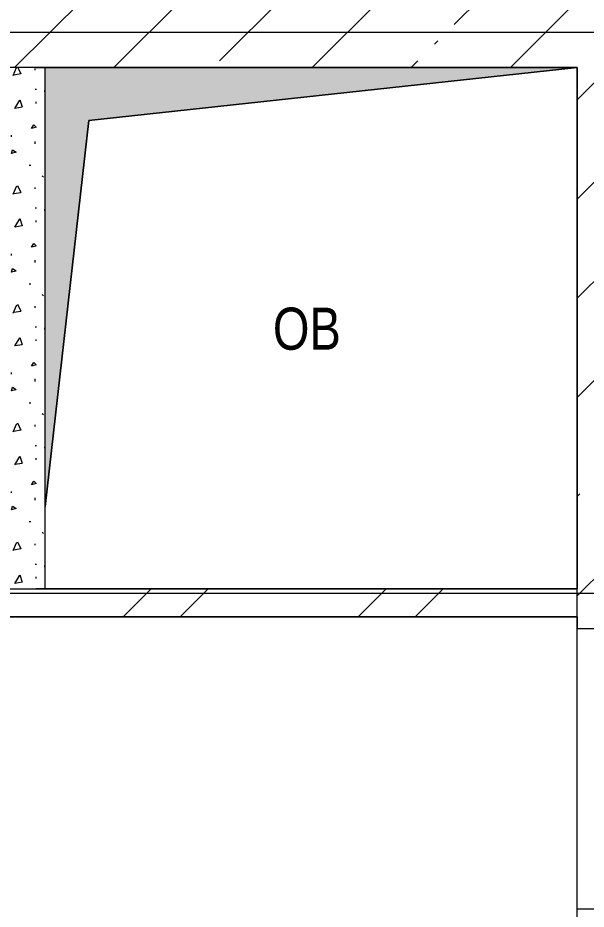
# Model space of a CAD drawing. Header units: millimetres. Extents: x 48966 to 155647, y -43515 to 26217.
# Drawn here: x 126388 to 128820, y -17233 to -13420 of the extents above; entities that cross this region are included whole.
import ezdxf

# ---------------------------------------------------------------- set-up
doc = ezdxf.new("R2010")
doc.units = ezdxf.units.MM
doc.linetypes.add('Осевые', pattern=[6350, 1270, -952.5, 3175, -952.5])
doc.linetypes.add('Сверху', pattern=[793.75, 476.25, -317.5])
for name, color, linetype, lineweight in [('Обобщенные модели', 7, 'Continuous', 9), ('Общие ребра', 7, 'Continuous', 9), ('Окна', 7, 'Continuous', 9), ('Окна-2', 7, 'Сверху', 9), ('Оси-2', 7, 'Осевые', 9), ('Перекрытия', 7, 'Continuous', 9), ('Стены', 7, 'Continuous', 9), ('Стены-1', 7, 'Continuous', 18), ('Типовые аннотации', 7, 'Continuous', 9), ('Штриховка разреза-1', 7, 'Continuous', 9), ('Элементы узлов', 7, 'Continuous', 9), ('Элементы узлов-1', 7, 'Continuous', 5)]:
    doc.layers.add(name, color=color, linetype=linetype, lineweight=lineweight)
doc.layers.add('Обобщенные модели-2', color=7, linetype='Continuous', lineweight=9, true_color=0xffbc79)
doc.styles.add('Arial', font='Arial.ttf', dxfattribs={"width": 0.8, "height": 180})
pattern_1 = [(45, (0, 0), (-424.264, 424.264), [600, -100, 20, -100]), (45, (0, 424), (-424.264, 424.264), [])]

# ---------------------------------------------------------------- blocks, each defined once
blk = doc.blocks.new('M_Окно-Квадратный проем - 1200 x 1800 mm-1796776-План 5-го этажа на отм_ _12_600')
at = {"layer": 'Окна'}
for p, q in [((-608.2, -150), (-608.2, 150)), ((591.8, 150), (591.8, -150))]:
    blk.add_line(p, q, dxfattribs=at)
at = {"layer": 'Окна-2'}
for p, q in [((-608.2, 150), (591.8, 150)), ((591.8, -150), (-608.2, -150))]:
    blk.add_line(p, q, dxfattribs=at)
blk = doc.blocks.new('170_ОтверстиеПрямоугольноеВертикальное - 170_ОтверстиеПрямоугольноеВертикальное-5689260-План 5-го этажа на отм_ _12_600')
at = {"layer": 'Обобщенные модели'}
for p, q in [((-1158.2, 1115), (1158.2, 1115)), ((1158.2, 1115), (1158.2, -1115)), ((1158.2, -1115), (-1158.2, -1115))]:
    blk.add_line(p, q, dxfattribs=at)

msp = doc.modelspace()

# ---------------------------------------------------------------- hatches: boundary and pattern name
at = {"layer": 'Штриховка разреза-1'}
h = msp.add_hatch(dxfattribs=at)
h.set_pattern_fill('FP_2', color=256, style=0, pattern_type=2)
h.set_pattern_definition(pattern_1)
h.paths.add_polyline_path([(129081.6, -26882.9), (129081.6, -25632.9), (128781.6, -25632.9), (128781.6, -26882.9), (129050.4, -26882.9)], flags=0)
h.paths.add_polyline_path([(128781.6, -24432.9), (129081.6, -24432.9), (129081.6, -23232.9), (128781.6, -23232.9), (128781.6, -24421.4)], flags=0)
h.paths.add_polyline_path([(128781.6, -22032.9), (129081.6, -22032.9), (129081.6, -17232.9), (128781.6, -17232.9), (128781.6, -21139.9)], flags=0)
h.paths.add_polyline_path([(129050.4, -16032.9), (129081.6, -16032.9), (129081.6, 9767.1), (128781.6, 9767.1), (128781.6, -16032.9)], flags=0)
h.paths.add_polyline_path([(128781.6, 10967.1), (129081.6, 10967.1), (129081.6, 11567.1), (128781.6, 11567.1)], flags=0)
h = msp.add_hatch(dxfattribs=at)
h.set_pattern_fill('FP_2', color=256, style=0, pattern_type=2)
h.set_pattern_definition(pattern_1)
h.paths.add_polyline_path([(128781.6, -13632.9), (128781.6, -13332.9), (122381.6, -13332.9), (122381.6, -13632.9), (128217.5, -13632.9)], flags=0)
h.paths.add_polyline_path([(120881.6, -13632.9), (120881.6, -13332.9), (110481.6, -13332.9), (110481.6, -13632.9), (120401.3, -13632.9)], flags=0)
h = msp.add_hatch(dxfattribs=at)
h.set_pattern_fill('FP_5', color=256, style=0, pattern_type=2)
h.set_pattern_definition([(315, (203.2, 20.32), (507.9997, 0), [7.184, -711.236]), (63.435, (279.4, 76.2), (-0.0009, 508.0002), [11.359, -1124.563]), (90, (121.9, 60.96), (-508, 508), [10.16, -497.84]), (315, (0, 127), (507.9997, 0), [7.184, -711.236]), (270, (330.2, 40.64), (508, -508), [6.706, -501.294]), (270, (213.36, 386.1), (508, -508), [6.706, -501.294]), (45, (284.48, 441.96), (0, 507.9997), [7.184, -711.236]), (90, (182.9, 182.9), (-508, 508), [6.706, -501.294]), (90, (121.9, 259.1), (-508, 508), [6.706, -501.294]), (270, (279.4, 238.76), (508, -508), [6.706, -501.294]), (45, (127, 426.72), (0, 507.9997), [7.184, -711.236]), (45, (20.32, 284.48), (0, 507.9997), [7.184, -711.236]), (270, (10.16, 492.76), (508, -508), [6.706, -501.294]), (315, (335.28, 406.4), (507.9997, 0), [7.184, -711.236]), (90, (477.5, 71.1), (-508, 508), [6.706, -501.294]), (315, (355.6, 137.16), (507.9997, 0), [7.184, -711.236]), (90, (477.5, 264.16), (-508, 508), [10.16, -497.84]), (90, (482.6, 436.9), (-508, 508), [6.706, -501.294]), (90, (375.9, 294.64), (-508, 508), [6.706, -501.294]), (315, (360.68, 497.84), (507.9997, 0), [7.184, -711.236]), (0, (477.5, 497.84), (508, 508), [6.706, -501.294]), (315, (91.44, 508), (507.9997, 0), [7.184, -711.236]), (270, (233.7, 132.1), (508, -508), [6.706, -501.294]), (0, (452.1, 172.7), (508, 508), [6.706, -501.294]), (56.31, (274.32, 5.08), (507.99879, 1016.00085), [18.316, -1813.304]), (315, (284.48, 20.32), (507.9997, 0), [14.368, -704.052]), (194.036, (294.64, 10.16), (-1524.00192, -507.99336), [20.945, -2073.592]), (60.255, (30.48, 45.72), (508.00199, 1015.99946), [40.956, -4054.671]), (293.199, (50.8, 81.28), (508.006508, -1015.996307), [38.688, -3830.124]), (180, (66.04, 45.7), (-508, -508), [35.56, -472.44]), (63.435, (20.32, 213.36), (-0.0009, 508.0002), [22.718, -1113.204]), (315, (30.48, 233.68), (507.9997, 0), [14.368, -704.052]), (206.565, (40.64, 223.52), (-508.00066, -508.0002), [22.718, -1113.204]), (66.801, (386.08, 50.8), (1016.01901, 2539.993042), [38.688, -3830.124]), (296.565, (401.32, 86.36), (508.0002, -508.00066), [34.078, -1101.845]), (189.462, (416.56, 55.88), (-2540.002556, -507.985985), [30.901, -3059.143]), (82.875, (203.2, 248.92), (-0.000517, 507.999884), [40.956, -4054.671]), (315, (208.28, 289.56), (507.9997, 0), [35.921, -682.5]), (206.565, (233.68, 264.16), (-508.00066, -508.0002), [34.078, -1101.845]), (71.565, (375.92, 223.52), (0.00014, 507.99998), [16.064, -1590.373]), (326.31, (381, 238.76), (1016.00085, -507.99879), [18.316, -1813.304]), (194.036, (396.24, 228.6), (-1524.00192, -507.99336), [20.945, -2073.592]), (60.255, (167.64, 472.44), (508.00199, 1015.99946), [40.956, -4054.671]), (288.435, (187.96, 508), (508.0012, -1015.99951), [32.129, -1574.308]), (189.462, (198.12, 477.52), (-2540.002556, -507.985985), [30.901, -3059.143]), (63.435, (40.64, 411.48), (-0.0009, 508.0002), [34.078, -1101.845]), (296.565, (55.88, 441.96), (508.0002, -508.00066), [34.078, -1101.845]), (180, (71.1, 411.5), (-508, -508), [30.48, -477.52]), (56.31, (106.68, 320.04), (507.99879, 1016.00085), [18.316, -1813.304]), (326.31, (116.84, 335.28), (1016.00085, -507.99879), [18.316, -1813.304]), (191.31, (132.08, 325.12), (-2031.99947, -508.00241), [25.903, -2564.399]), (63.435, (279.4, 365.76), (-0.0009, 508.0002), [22.718, -1113.204]), (326.31, (289.56, 386.08), (1016.00085, -507.99879), [18.316, -1813.304]), (201.801, (304.8, 375.92), (-1016.00392, -507.992605), [27.357, -2708.307]), (60.255, (391.16, 416.56), (508.00199, 1015.99946), [40.956, -4054.671]), (288.435, (411.48, 452.12), (508.0012, -1015.99951), [32.129, -1574.308]), (189.462, (421.64, 421.64), (-2540.002556, -507.985985), [30.901, -3059.143]), (56.31, (462.28, 330.2), (507.99879, 1016.00085), [18.316, -1813.304]), (315, (472.44, 345.44), (507.9997, 0), [14.368, -704.052]), (194.036, (482.6, 335.28), (-1524.00192, -507.99336), [20.945, -2073.592])])
h.paths.add_polyline_path([(126505.3, -15862.9), (126505.3, -13632.9), (126305.3, -13632.9), (126305.3, -15862.9)], flags=0)
h = msp.add_hatch(dxfattribs=at)
h.set_pattern_fill('FP_4', color=256, style=0, pattern_type=2)
h.set_pattern_definition([(45, (0, 0), (-502.8943, 502.8943), []), (45, (0, 762), (-502.8943, 502.8943), [])])
h.paths.add_polyline_path([(128781.6, -15982.9), (128781.6, -15862.9), (123081.6, -15862.9), (123081.6, -15982.9), (128217.5, -15982.9)], flags=0)
at = {"layer": 'Элементы узлов-1'}
msp.add_hatch(color=256, dxfattribs=at).paths.add_polyline_path([(126505.3, -15510.5), (126692.6, -13860.2), (128781.6, -13632.9), (126505.3, -13632.9), (126505.3, -14577)], flags=0)

# ---------------------------------------------------------------- linework, layer by layer
at = {"layer": 'Обобщенные модели-2'}
for p, q in [((128781.3, -13632.9), (126511.3, -13632.9)), ((126511.3, -15862.9), (128781.3, -15862.9))]:
    msp.add_line(p, q, dxfattribs=at)
at = {"layer": 'Общие ребра'}
for p, q in [((126505.3, -13632.9), (126305.3, -13632.9)), ((126305.3, -15862.9), (126505.3, -15862.9)), ((128781.6, -15982.9), (128781.6, -15862.9)), ((128781.6, -15982.9), (128781.6, -16032.9))]:
    msp.add_line(p, q, dxfattribs=at)
at = {"layer": 'Оси-2'}
for p, q in [((150171.6, -13482.9), (50565.6, -13482.9)), ((150171.6, -15882.9), (50565.6, -15882.9))]:
    msp.add_line(p, q, dxfattribs=at)
at = {"layer": 'Перекрытия'}
for p, q in [((126511.3, -13632.9), (128781.3, -13632.9)), ((128781.3, -15862.9), (126511.3, -15862.9)), ((128781.6, -15982.9), (122781.6, -15982.9)), ((128781.6, -17882.9), (128781.6, -15982.9))]:
    msp.add_line(p, q, dxfattribs=at)
at = {"layer": 'Стены'}
msp.add_line((128781.6, -16032.9), (129081.6, -16032.9), dxfattribs=at)
at = {"layer": 'Стены-1'}
for p, q in [((126505.3, -15862.9), (126505.3, -13632.9)), ((126505.3, -13632.9), (128781.6, -13632.9)), ((128781.6, -13632.9), (128781.6, -15862.9)), ((128781.6, -15862.9), (126505.3, -15862.9)), ((123081.6, -15982.9), (128781.6, -15982.9)), ((128781.6, -16032.9), (129081.6, -16032.9))]:
    msp.add_line(p, q, dxfattribs=at)
at = {"layer": 'Элементы узлов'}
for p, q in [((128781.6, -13632.9), (126465.3, -13632.9)), ((128781.6, -13632.9), (126692.6, -13860.2)), ((126692.6, -13860.2), (128781.6, -13632.9)), ((128781.6, -15862.9), (128781.6, -13632.9)), ((126692.6, -13860.2), (126505.3, -15510.5)), ((126505.3, -15510.5), (126692.6, -13860.2)), ((126465.3, -15862.9), (128781.6, -15862.9))]:
    msp.add_line(p, q, dxfattribs=at)

# ---------------------------------------------------------------- block references
at = {"layer": 'Окна', "rotation": 269.9999999999999}
msp.add_blockref('M_Окно-Квадратный проем - 1200 x 1800 mm-1796776-План 5-го этажа на отм_ _12_600', (128931.6, -16641.1), dxfattribs=at)
at = {"layer": 'Элементы узлов'}
msp.add_blockref('170_ОтверстиеПрямоугольноеВертикальное - 170_ОтверстиеПрямоугольноеВертикальное-5689260-План 5-го этажа на отм_ _12_600', (127623.4, -14747.9), dxfattribs=at)

# ---------------------------------------------------------------- texts
at = {"layer": 'Типовые аннотации', "insert": (127479.7, -14659.9), "char_height": 180, "width": 359.156, "attachment_point": 1, "style": 'Arial'}
msp.add_mtext('ОВ', dxfattribs=at)

doc.saveas('drawing.dxf')
